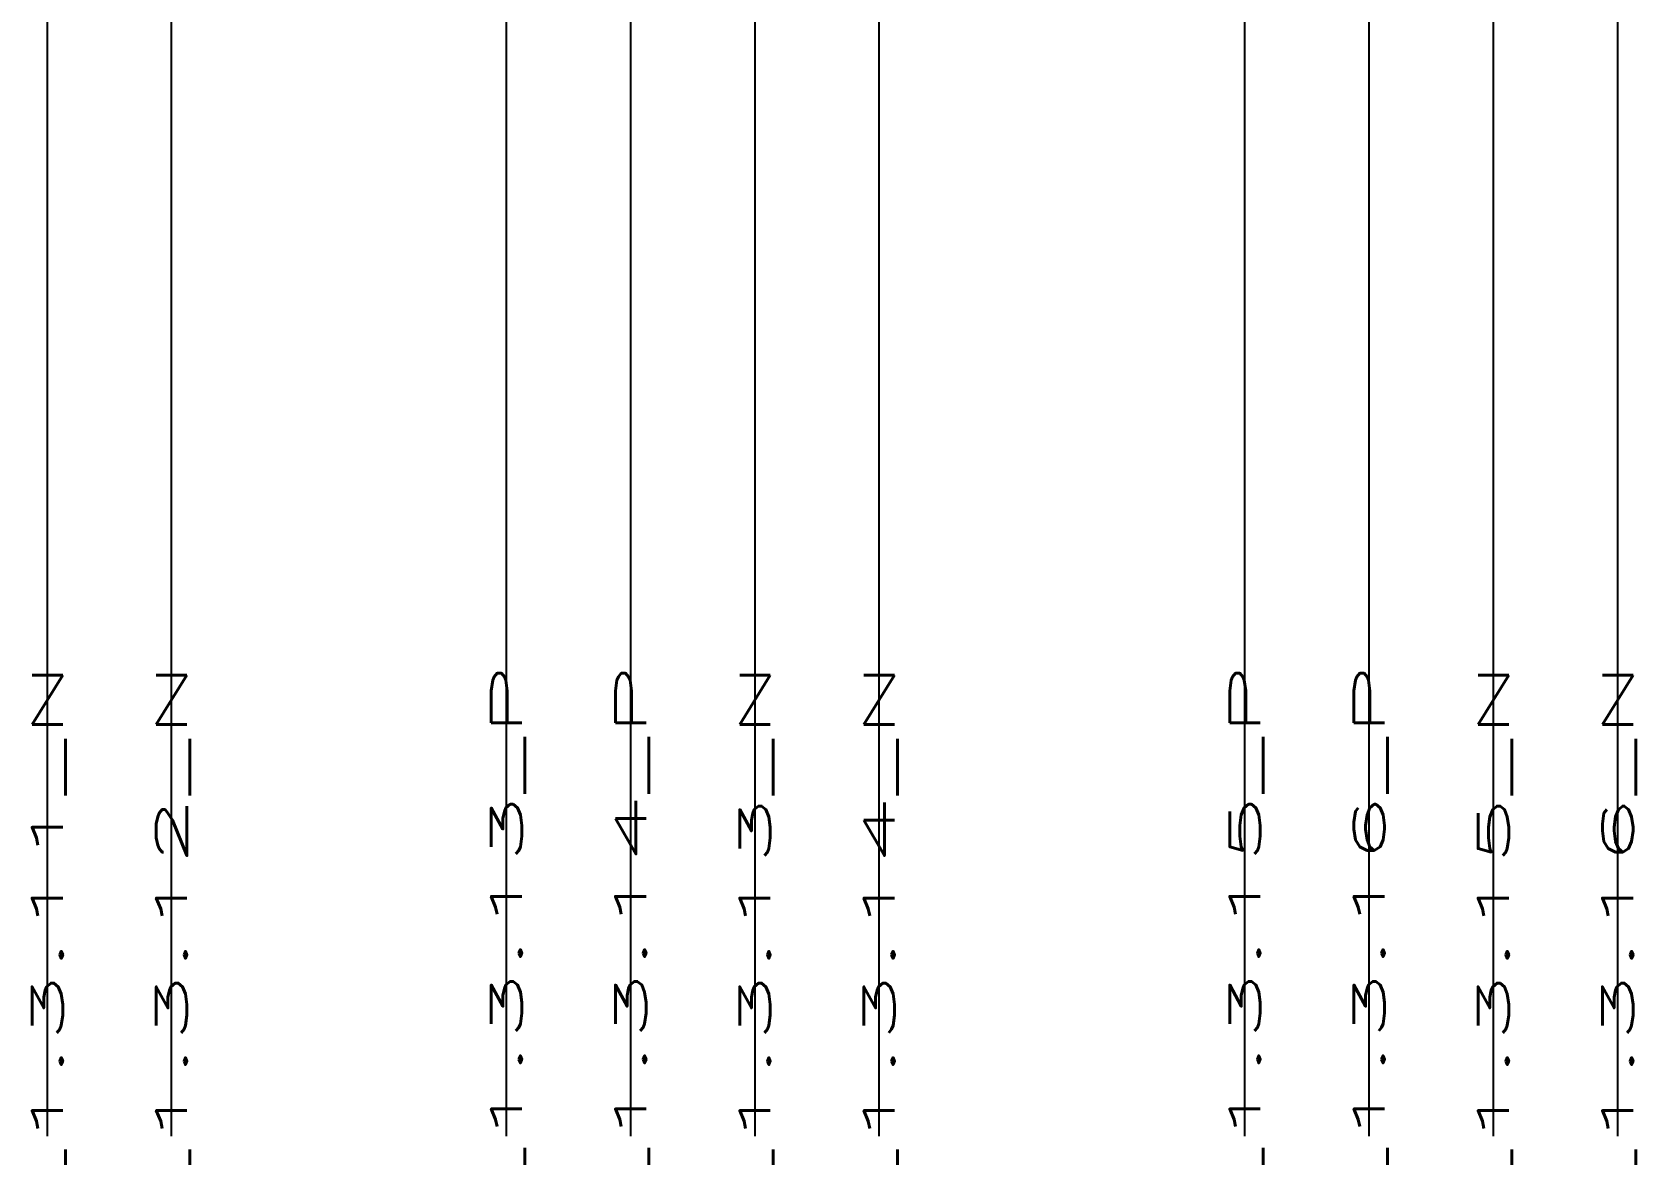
# Model space of a CAD drawing. Header units: inches. Extents: x -58 to 1235, y -506 to 1148.
# Drawn here: x 603.3 to 682.6, y 836.9 to 892.4 of the extents above; entities that cross this region are included whole.
import ezdxf
from ezdxf.enums import TextEntityAlignment as Align

# ---------------------------------------------------------------- set-up
doc = ezdxf.new("R2010")
doc.units = ezdxf.units.IN
doc.header["$MEASUREMENT"] = 0
for name, color, linetype in [('MISC', 2, 'Continuous'), ('RED_10AWG', 1, 'Continuous'), ('WIRENO', 70, 'Continuous')]:
    doc.layers.add(name, color=color, linetype=linetype)
doc.styles.add('WD', font='romans.shx')

# ---------------------------------------------------------------- blocks, each defined once
blk = doc.blocks.new('WD_WNV1')
at = {"style": 'WD', "width": 0.9}
blk.add_attdef('WIRENO', text='', height=0.125, rotation=90, dxfattribs=at).set_placement((0, 0), align=Align.MIDDLE_CENTER)
at = {"style": 'WD', "flags": 1}
for tag, p in [('X2TERM01', (0, 0.0625)), ('X8TERM01', (0, -0.0625))]:
    blk.add_attdef(tag, p, '', height=0.01, dxfattribs=at)
for tag, p in [('W01USER', (0.0956, 0.0772)), ('W02USER', (0.0956, 0.0694)), ('W03USER', (0.0956, 0.0616)), ('W04USER', (0.0956, 0.0538)), ('W05USER', (0.0956, 0.046)), ('W06USER', (0.0956, 0.0382)), ('W07USER', (0.0956, 0.0304)), ('W08USER', (0.0956, 0.0226)), ('W09USER', (0.0956, 0.0147)), ('W10USER', (0.0956, 0.0069))]:
    blk.add_attdef(tag, text='', height=0.005, dxfattribs=at).set_placement(p, align=Align.CENTER)
at = {"color": 7, "style": 'WD'}
for tag, p in [('X2_TINY_DOT_DONT_REMOVE', (0, 0.0625)), ('X8_TINY_DOT_DONT_REMOVE', (0, -0.0625))]:
    blk.add_attdef(tag, p, '', height=0.0001, dxfattribs=at)

msp = doc.modelspace()

# ---------------------------------------------------------------- linework, layer by layer
at = {"layer": 'RED_10AWG'}
for p, q in [((604.051, 837.786), (604.051, 1034.162)), ((610.191, 837.786), (610.191, 1034.162)), ((626.742, 837.786), (626.742, 1034.162)), ((632.882, 837.786), (632.882, 1034.162)), ((639.022, 837.786), (639.022, 1034.162)), ((645.162, 837.786), (645.162, 1034.162)), ((663.237, 837.786), (663.237, 1034.162)), ((669.377, 837.786), (669.377, 1034.162)), ((675.517, 837.786), (675.517, 1034.162)), ((681.657, 837.786), (681.657, 1034.162))]:
    msp.add_line(p, q, dxfattribs=at)

# ---------------------------------------------------------------- block references
at = {"layer": 'WIRENO'}
ref = msp.add_blockref('WD_WNV1', (604.051, 836.852), dxfattribs=dict(at, xscale=12.10343466955156, yscale=36.31030400865469, zscale=1.210343466955156))
ref.add_attrib('X2_TINY_DOT_DONT_REMOVE', '.', (604.051, 864.863), dxfattribs={"layer": 'MISC', "color": 7, "height": 0.00363, "style": 'WD', "width": 0.333333})
ref.add_attrib('WIRENO', 'SOL-03_1.3.11_N', dxfattribs={"height": 1.51293, "rotation": 90, "style": 'WD', "width": 2.7}).set_placement((604.051, 836.852), align=Align.MIDDLE_CENTER)
ref = msp.add_blockref('WD_WNV1', (610.191, 836.852), dxfattribs=dict(at, xscale=12.10343466955156, yscale=36.31030400865469, zscale=1.210343466955156))
ref.add_attrib('X2_TINY_DOT_DONT_REMOVE', '.', (610.191, 864.863), dxfattribs={"layer": 'MISC', "color": 7, "height": 0.00363, "style": 'WD', "width": 0.333333})
ref.add_attrib('WIRENO', 'SOL-03_1.3.12_N', dxfattribs={"height": 1.51293, "rotation": 90, "style": 'WD', "width": 2.7}).set_placement((610.191, 836.852), align=Align.MIDDLE_CENTER)
ref = msp.add_blockref('WD_WNV1', (626.742, 836.852), dxfattribs=dict(at, xscale=12.10343466955156, yscale=36.31030400865469, zscale=1.210343466955156))
ref.add_attrib('X2_TINY_DOT_DONT_REMOVE', '.', (626.742, 864.863), dxfattribs={"layer": 'MISC', "color": 7, "height": 0.00363, "style": 'WD', "width": 0.333333})
ref.add_attrib('WIRENO', 'SOL-03_1.3.13_P', dxfattribs={"height": 1.51293, "rotation": 90, "style": 'WD', "width": 2.7}).set_placement((626.742, 836.852), align=Align.MIDDLE_CENTER)
ref = msp.add_blockref('WD_WNV1', (632.882, 836.852), dxfattribs=dict(at, xscale=12.10343466955156, yscale=36.31030400865469, zscale=1.210343466955156))
ref.add_attrib('X2_TINY_DOT_DONT_REMOVE', '.', (632.882, 864.863), dxfattribs={"layer": 'MISC', "color": 7, "height": 0.00363, "style": 'WD', "width": 0.333333})
ref.add_attrib('WIRENO', 'SOL-03_1.3.14_P', dxfattribs={"height": 1.51293, "rotation": 90, "style": 'WD', "width": 2.7}).set_placement((632.882, 836.852), align=Align.MIDDLE_CENTER)
ref = msp.add_blockref('WD_WNV1', (639.022, 836.852), dxfattribs=dict(at, xscale=12.10343466955156, yscale=36.31030400865469, zscale=1.210343466955156))
ref.add_attrib('X2_TINY_DOT_DONT_REMOVE', '.', (639.022, 864.863), dxfattribs={"layer": 'MISC', "color": 7, "height": 0.00363, "style": 'WD', "width": 0.333333})
ref.add_attrib('WIRENO', 'SOL-03_1.3.13_N', dxfattribs={"height": 1.51293, "rotation": 90, "style": 'WD', "width": 2.7}).set_placement((639.022, 836.852), align=Align.MIDDLE_CENTER)
ref = msp.add_blockref('WD_WNV1', (645.162, 836.852), dxfattribs=dict(at, xscale=12.10343466955156, yscale=36.31030400865469, zscale=1.210343466955156))
ref.add_attrib('X2_TINY_DOT_DONT_REMOVE', '.', (645.162, 864.863), dxfattribs={"layer": 'MISC', "color": 7, "height": 0.00363, "style": 'WD', "width": 0.333333})
ref.add_attrib('WIRENO', 'SOL-03_1.3.14_N', dxfattribs={"height": 1.51293, "rotation": 90, "style": 'WD', "width": 2.7}).set_placement((645.162, 836.852), align=Align.MIDDLE_CENTER)
ref = msp.add_blockref('WD_WNV1', (663.237, 836.852), dxfattribs=dict(at, xscale=12.10343466955156, yscale=36.31030400865469, zscale=1.210343466955156))
ref.add_attrib('X2_TINY_DOT_DONT_REMOVE', '.', (663.237, 864.863), dxfattribs={"layer": 'MISC', "color": 7, "height": 0.00363, "style": 'WD', "width": 0.333333})
ref.add_attrib('WIRENO', 'SOL-03_1.3.15_P', dxfattribs={"height": 1.51293, "rotation": 90, "style": 'WD', "width": 2.7}).set_placement((663.237, 836.852), align=Align.MIDDLE_CENTER)
ref = msp.add_blockref('WD_WNV1', (669.377, 836.852), dxfattribs=dict(at, xscale=12.10343466955156, yscale=36.31030400865469, zscale=1.210343466955156))
ref.add_attrib('X2_TINY_DOT_DONT_REMOVE', '.', (669.377, 864.863), dxfattribs={"layer": 'MISC', "color": 7, "height": 0.00363, "style": 'WD', "width": 0.333333})
ref.add_attrib('WIRENO', 'SOL-03_1.3.16_P', dxfattribs={"height": 1.51293, "rotation": 90, "style": 'WD', "width": 2.7}).set_placement((669.377, 836.852), align=Align.MIDDLE_CENTER)
ref = msp.add_blockref('WD_WNV1', (675.517, 836.852), dxfattribs=dict(at, xscale=12.10343466955156, yscale=36.31030400865469, zscale=1.210343466955156))
ref.add_attrib('X2_TINY_DOT_DONT_REMOVE', '.', (675.517, 864.863), dxfattribs={"layer": 'MISC', "color": 7, "height": 0.00363, "style": 'WD', "width": 0.333333})
ref.add_attrib('WIRENO', 'SOL-03_1.3.15_N', dxfattribs={"height": 1.51293, "rotation": 90, "style": 'WD', "width": 2.7}).set_placement((675.517, 836.852), align=Align.MIDDLE_CENTER)
ref = msp.add_blockref('WD_WNV1', (681.657, 836.852), dxfattribs=dict(at, xscale=12.10343466955156, yscale=36.31030400865469, zscale=1.210343466955156))
ref.add_attrib('X2_TINY_DOT_DONT_REMOVE', '.', (681.657, 864.863), dxfattribs={"layer": 'MISC', "color": 7, "height": 0.00363, "style": 'WD', "width": 0.333333})
ref.add_attrib('WIRENO', 'SOL-03_1.3.16_N', dxfattribs={"height": 1.51293, "rotation": 90, "style": 'WD', "width": 2.7}).set_placement((681.657, 836.852), align=Align.MIDDLE_CENTER)

doc.saveas('drawing.dxf')
